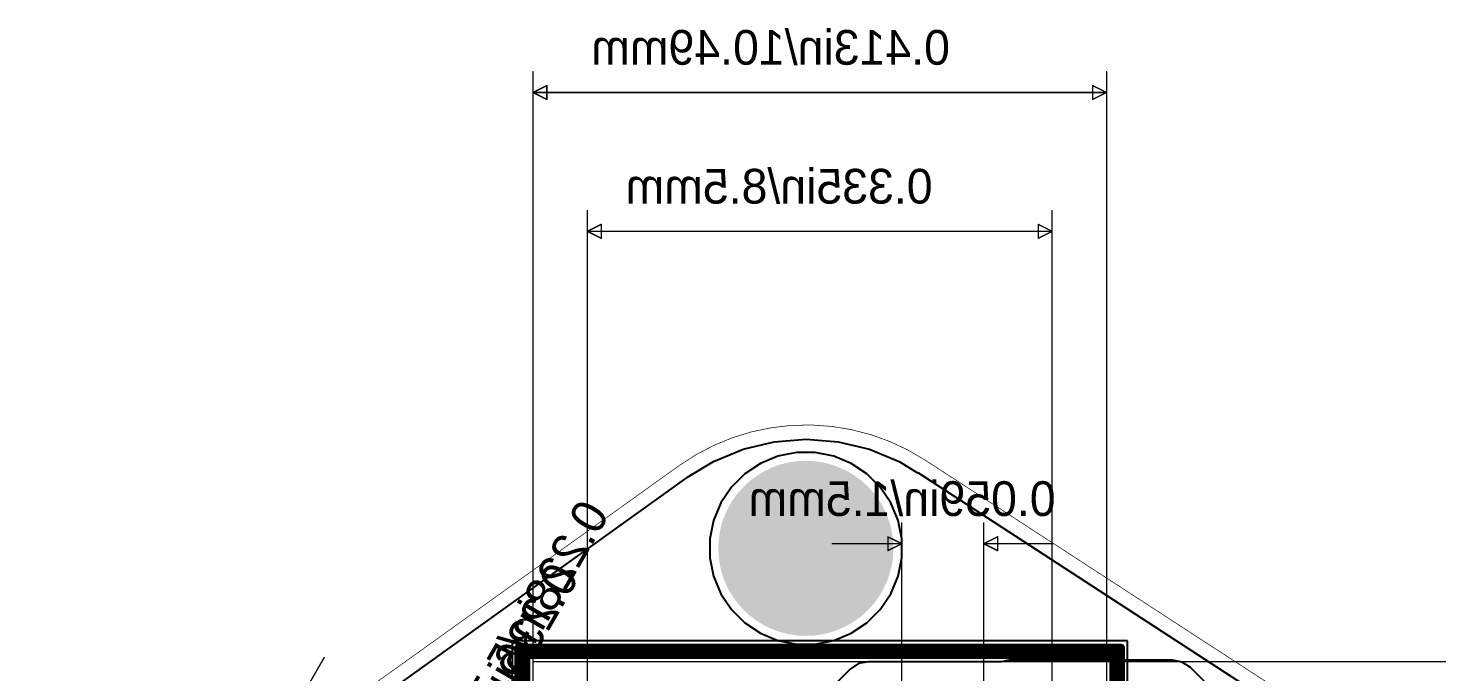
# Model space of a CAD drawing. Header units: millimetres. Extents: x 44.3 to 117.6, y 98.8 to 161.5.
# Drawn here: x 66.04 to 91.8, y 149.76 to 161.53 of the extents above; entities that cross this region are included whole.
import ezdxf

# ---------------------------------------------------------------- set-up
doc = ezdxf.new("R2010")
doc.units = ezdxf.units.MM
for name, color, linetype in [('BottomLayer', 5, 'Continuous'), ('BottomOverlay', 54, 'Continuous'), ('BottomSolder', 6, 'Continuous'), ('KeepOutLayer', 6, 'Continuous'), ('Mechanical13', 56, 'Continuous'), ('Mechanical15', 56, 'Continuous'), ('Mechanical5', 56, 'Continuous'), ('Mechanical7', 56, 'Continuous'), ('MultiLayer', 9, 'Continuous'), ('PadHoleLayer', 156, 'Continuous'), ('TopLayer', 1, 'Continuous'), ('TopSolder', 216, 'Continuous')]:
    doc.layers.add(name, color=color, linetype=linetype)

# ---------------------------------------------------------------- blocks, each defined once
blk = doc.blocks.new('CONN_S5B_ZR_SM4A_TF_JST_B_5')
at = {"layer": 'BottomOverlay', "const_width": 0.152}
for points in [[(-2.372, 0.322), (-2.372, -5.926)], [(8.372, 0.322), (8.372, -5.926)], [(8.372, -5.926), (-2.372, -5.926)]]:
    blk.add_lwpolyline(points, dxfattribs=at)
at = {"layer": 'BottomOverlay', "const_width": 0.0762}
for points in [[(-2.41, -5.926, 1), (-2.334, -5.926, 1)], [(-2.41, -5.926, 1), (-2.334, -5.926, 1)], [(8.334, -5.926, 1), (8.41, -5.926, 1)], [(8.334, -5.926, 1), (8.41, -5.926, 1)]]:
    blk.add_lwpolyline(points, format="xyb", close=True, dxfattribs=at)
at = {"layer": 'Mechanical13', "const_width": 0.0254}
for points in [[(-2.245, 0.195), (-2.245, -5.799)], [(8.245, 0.195), (8.245, -5.799)], [(8.245, -5.799), (-2.245, -5.799)]]:
    blk.add_lwpolyline(points, dxfattribs=at)
at = {"layer": 'Mechanical13', "const_width": 0.0127}
for points in [[(-2.251, -5.799, 1), (-2.239, -5.799, 1)], [(-2.251, -5.799, 1), (-2.239, -5.799, 1)], [(8.239, -5.799, 1), (8.251, -5.799, 1)], [(8.239, -5.799, 1), (8.251, -5.799, 1)]]:
    blk.add_lwpolyline(points, format="xyb", close=True, dxfattribs=at)
at = {"layer": 'Mechanical15'}
for p, q in [((-2.507, -6.053), (-2.507, 1.753)), ((8.507, 1.753), (8.507, -6.053)), ((8.507, -6.053), (-2.507, -6.053))]:
    blk.add_line(p, q, dxfattribs=at)
at = {"layer": 'Mechanical15', "const_width": 0.152}
for points in [[(-2.507, 1.753), (-2.507, -6.053)], [(8.507, 1.753), (8.507, -6.053)], [(8.507, -6.053), (-2.507, -6.053)]]:
    blk.add_lwpolyline(points, dxfattribs=at)
at = {"layer": 'Mechanical15', "const_width": 0.0762}
for points in [[(-2.545, -6.053, 1), (-2.469, -6.053, 1)], [(-2.545, -6.053, 1), (-2.469, -6.053, 1)], [(8.469, -6.053, 1), (8.545, -6.053, 1)], [(8.469, -6.053, 1), (8.545, -6.053, 1)]]:
    blk.add_lwpolyline(points, format="xyb", close=True, dxfattribs=at)
at = {"layer": 'Mechanical5'}
for p, q in [((-2.626, 0.576), (-2.626, -6.18)), ((8.626, -6.18), (8.626, 0.576)), ((-2.626, -6.18), (8.626, -6.18))]:
    blk.add_line(p, q, dxfattribs=at)
at = {"layer": 'Mechanical7', "const_width": 0.0254}
for points in [[(0, 0), (0, -8.339)], [(1.5, 0), (1.5, -8.339)], [(-1.25, -3.902), (-1.25, -14.054)], [(7.25, -3.902), (7.25, -14.054)], [(-2.245, -5.799), (-13.048, -5.799)], [(-2.245, -5.799), (-11.778, -5.799)], [(-2.245, -5.799), (-2.245, -16.594)], [(8.245, -5.799), (8.245, -16.594)], [(0, -7.958), (-1.27, -7.958)], [(-0.254, -7.831), (-0.254, -8.085)], [(0, -7.958), (-0.254, -7.831)], [(0, -7.958), (-0.254, -8.085)], [(1.754, -7.831), (1.5, -7.958)], [(1.754, -8.085), (1.5, -7.958)], [(2.77, -7.958), (1.5, -7.958)], [(1.754, -7.831), (1.754, -8.085)], [(-0.996, -13.546), (-1.25, -13.673)], [(-0.996, -13.546), (-0.996, -13.8)], [(6.996, -13.546), (6.996, -13.8)], [(7.25, -13.673), (6.996, -13.546)], [(-0.996, -13.8), (-1.25, -13.673)], [(7.25, -13.673), (-1.25, -13.673)], [(7.25, -13.673), (6.996, -13.8)], [(-1.991, -16.086), (-2.245, -16.213)], [(-1.991, -16.34), (-2.245, -16.213)], [(8.245, -16.213), (-2.245, -16.213)], [(-1.991, -16.086), (-1.991, -16.34)], [(7.991, -16.086), (7.991, -16.34)], [(8.245, -16.213), (7.991, -16.086)], [(8.245, -16.213), (7.991, -16.34)]]:
    blk.add_lwpolyline(points, dxfattribs=at)
at = {"layer": 'Mechanical7', "const_width": 0.0127}
for points in [[(-2.251, -5.799, 1), (-2.239, -5.799, 1)], [(-2.251, -5.799, 1), (-2.239, -5.799, 1)], [(-2.251, -5.799, 1), (-2.239, -5.799, 1)], [(8.239, -5.799, 1), (8.251, -5.799, 1)], [(-1.276, -7.958, 1), (-1.264, -7.958, 1)], [(-0.26, -7.831, 1), (-0.248, -7.831, 1)], [(-0.26, -7.831, 1), (-0.248, -7.831, 1)], [(-0.006, -7.958, 1), (0.006, -7.958, 1)], [(-0.006, -7.958, 1), (0.006, -7.958, 1)], [(-0.006, -7.958, 1), (0.006, -7.958, 1)], [(1.494, -7.958, 1), (1.506, -7.958, 1)], [(1.494, -7.958, 1), (1.506, -7.958, 1)], [(1.494, -7.958, 1), (1.506, -7.958, 1)], [(1.748, -7.831, 1), (1.76, -7.831, 1)], [(1.748, -7.831, 1), (1.76, -7.831, 1)], [(2.764, -7.958, 1), (2.776, -7.958, 1)], [(-0.26, -8.085, 1), (-0.248, -8.085, 1)], [(-0.26, -8.085, 1), (-0.248, -8.085, 1)], [(1.748, -8.085, 1), (1.76, -8.085, 1)], [(1.748, -8.085, 1), (1.76, -8.085, 1)], [(-0.006, -8.339, 1), (0.006, -8.339, 1)], [(1.494, -8.339, 1), (1.506, -8.339, 1)], [(-1.002, -13.546, 1), (-0.99, -13.546, 1)], [(-1.002, -13.546, 1), (-0.99, -13.546, 1)], [(6.99, -13.546, 1), (7.002, -13.546, 1)], [(6.99, -13.546, 1), (7.002, -13.546, 1)], [(-1.256, -13.673, 1), (-1.244, -13.673, 1)], [(-1.256, -13.673, 1), (-1.244, -13.673, 1)], [(-1.256, -13.673, 1), (-1.244, -13.673, 1)], [(-1.002, -13.8, 1), (-0.99, -13.8, 1)], [(-1.002, -13.8, 1), (-0.99, -13.8, 1)], [(6.99, -13.8, 1), (7.002, -13.8, 1)], [(6.99, -13.8, 1), (7.002, -13.8, 1)], [(7.244, -13.673, 1), (7.256, -13.673, 1)], [(7.244, -13.673, 1), (7.256, -13.673, 1)], [(7.244, -13.673, 1), (7.256, -13.673, 1)], [(-1.256, -14.054, 1), (-1.244, -14.054, 1)], [(7.244, -14.054, 1), (7.256, -14.054, 1)], [(-2.251, -16.213, 1), (-2.239, -16.213, 1)], [(-2.251, -16.213, 1), (-2.239, -16.213, 1)], [(-2.251, -16.213, 1), (-2.239, -16.213, 1)], [(-1.997, -16.086, 1), (-1.985, -16.086, 1)], [(-1.997, -16.086, 1), (-1.985, -16.086, 1)], [(7.985, -16.086, 1), (7.997, -16.086, 1)], [(7.985, -16.086, 1), (7.997, -16.086, 1)], [(8.239, -16.213, 1), (8.251, -16.213, 1)], [(8.239, -16.213, 1), (8.251, -16.213, 1)], [(8.239, -16.213, 1), (8.251, -16.213, 1)], [(-1.997, -16.34, 1), (-1.985, -16.34, 1)], [(-1.997, -16.34, 1), (-1.985, -16.34, 1)], [(7.985, -16.34, 1), (7.997, -16.34, 1)], [(7.985, -16.34, 1), (7.997, -16.34, 1)], [(-2.251, -16.594, 1), (-2.239, -16.594, 1)], [(8.239, -16.594, 1), (8.251, -16.594, 1)]]:
    blk.add_lwpolyline(points, format="xyb", close=True, dxfattribs=at)
at = {"layer": 'Mechanical7', "text_generation_flag": 2}
for s, p in [('0.059in/1.5mm', (-1.314, -8.466)), ('0.335in/8.5mm', (0.936, -14.181)), ('0.413in/10.49mm', (0.619, -16.721))]:
    blk.add_text(s, height=0.635, rotation=180, dxfattribs=at).set_placement(p)
blk = doc.blocks.new('CONN_S5B_ZR_SM4A_TF_JST_B_11')
at = {"layer": 'Mechanical7', "const_width": 0.0254}
blk.add_lwpolyline([(-2.245, -5.799), (-13.048, -5.799)], dxfattribs=at)
at = {"layer": 'Mechanical7', "const_width": 0.0127}
blk.add_lwpolyline([(-13.055, -5.799, 1), (-13.042, -5.799, 1)], format="xyb", close=True, dxfattribs=at)
at = {"layer": 'Mechanical7', "text_generation_flag": 2}
for s, p in [('0.228in/5.799mm', (-17.938, -2.582)), ('0.236in/5.994mm', (-16.668, -2.484))]:
    blk.add_text(s, height=0.635, rotation=-180, dxfattribs=at).set_placement(p)

msp = doc.modelspace()

# ---------------------------------------------------------------- hatches: boundary and pattern name
at = {"layer": 'BottomLayer'}
h = msp.add_hatch(color=5, dxfattribs=at)
edge = h.paths.add_edge_path()
edge.add_arc((80.264, 152.019), 1.5, 0, 360)
at = {"layer": 'BottomSolder'}
h = msp.add_hatch(color=6, dxfattribs=at)
edge = h.paths.add_edge_path()
edge.add_arc((80.264, 152.019), 1.602, 0, 360)
at = {"layer": 'MultiLayer'}
h = msp.add_hatch(color=9, dxfattribs=at)
edge = h.paths.add_edge_path()
edge.add_arc((80.264, 152.019), 1.5, 0, 360)
at = {"layer": 'PadHoleLayer'}
h = msp.add_hatch(color=156, dxfattribs=at)
edge = h.paths.add_edge_path()
edge.add_arc((80.264, 152.019), 1.5, 0, 360)
at = {"layer": 'TopLayer'}
h = msp.add_hatch(color=1, dxfattribs=at)
edge = h.paths.add_edge_path()
edge.add_arc((80.264, 152.019), 1.5, 0, 360)
at = {"layer": 'TopSolder'}
h = msp.add_hatch(color=216, dxfattribs=at)
edge = h.paths.add_edge_path()
edge.add_arc((80.264, 152.019), 1.602, 0, 360)

# ---------------------------------------------------------------- linework, layer by layer
at = {"layer": 'BottomLayer'}
for p, q in [((78.573, 153.608), (79.115, 153.832)), ((79.115, 153.832), (79.686, 153.969)), ((79.686, 153.969), (80.27, 154.015)), ((80.27, 154.015), (80.855, 153.969)), ((80.855, 153.969), (81.426, 153.832)), ((81.426, 153.832), (81.968, 153.608)), ((78.101, 153.318), (78.573, 153.608)), ((79.433, 153.573), (79.146, 153.381)), ((79.752, 153.706), (79.433, 153.573)), ((80.091, 153.773), (79.752, 153.706)), ((80.437, 153.773), (80.091, 153.773)), ((80.776, 153.706), (80.437, 153.773)), ((81.095, 153.573), (80.776, 153.706)), ((81.382, 153.381), (81.095, 153.573)), ((81.968, 153.608), (82.303, 153.402)), ((71.669, 148.711), (78.096, 153.313)), ((78.096, 153.313), (78.101, 153.318)), ((79.146, 153.381), (78.902, 153.137)), ((81.626, 153.137), (81.382, 153.381)), ((82.303, 153.402), (82.312, 153.404)), ((82.303, 153.402), (82.303, 153.402)), ((82.303, 153.402), (82.303, 153.402)), ((82.312, 153.404), (88.854, 149.149)), ((78.902, 153.137), (78.71, 152.85)), ((81.818, 152.85), (81.626, 153.137)), ((78.71, 152.85), (78.577, 152.531)), ((81.951, 152.531), (81.818, 152.85)), ((78.577, 152.531), (78.51, 152.192)), ((82.018, 152.192), (81.951, 152.531)), ((78.51, 152.192), (78.51, 151.846)), ((82.018, 151.846), (82.018, 152.192)), ((78.51, 151.846), (78.577, 151.507)), ((81.951, 151.507), (82.018, 151.846)), ((78.577, 151.507), (78.71, 151.188)), ((81.818, 151.188), (81.951, 151.507)), ((78.71, 151.188), (78.902, 150.901)), ((81.626, 150.901), (81.818, 151.188)), ((78.902, 150.901), (79.146, 150.657)), ((81.382, 150.657), (81.626, 150.901)), ((79.146, 150.657), (79.433, 150.465)), ((79.433, 150.465), (79.752, 150.332)), ((80.776, 150.332), (81.095, 150.465)), ((81.095, 150.465), (81.382, 150.657)), ((79.752, 150.332), (80.091, 150.265)), ((80.091, 150.265), (80.437, 150.265)), ((80.437, 150.265), (80.776, 150.332)), ((81.407, 149.945), (81.229, 149.91)), ((83.838, 149.945), (81.407, 149.945)), ((83.982, 149.974), (83.838, 149.945)), ((86.967, 149.974), (83.982, 149.974)), ((87.145, 149.938), (86.967, 149.974)), ((81.077, 149.809), (77.341, 146.072)), ((81.229, 149.91), (81.077, 149.809)), ((87.296, 149.837), (87.145, 149.938)), ((90.077, 147.057), (87.296, 149.837))]:
    msp.add_line(p, q, dxfattribs=at)
at = {"layer": 'KeepOutLayer', "const_width": 0.0127}
msp.add_lwpolyline([(77.942, 153.529, -0.308794), (82.451, 153.63)], format="xyb", dxfattribs=at)
for points in [[(82.451, 153.63), (88.999, 149.372)], [(71.515, 148.927), (77.942, 153.529)]]:
    msp.add_lwpolyline(points, dxfattribs=at)
at = {"layer": 'KeepOutLayer', "const_width": 0.00635}
for points in [[(82.448, 153.63, 1), (82.454, 153.63, 1)], [(82.448, 153.63, 1), (82.454, 153.63, 1)], [(77.939, 153.529, 1), (77.945, 153.529, 1)], [(77.939, 153.529, 1), (77.945, 153.529, 1)]]:
    msp.add_lwpolyline(points, format="xyb", close=True, dxfattribs=at)
at = {"layer": 'TopLayer'}
for p, q in [((78.573, 153.608), (79.115, 153.832)), ((79.115, 153.832), (79.686, 153.969)), ((79.686, 153.969), (80.27, 154.015)), ((80.27, 154.015), (80.855, 153.969)), ((80.855, 153.969), (81.426, 153.832)), ((81.426, 153.832), (81.968, 153.608)), ((78.101, 153.318), (78.573, 153.608)), ((79.433, 153.573), (79.146, 153.381)), ((79.752, 153.706), (79.433, 153.573)), ((80.091, 153.773), (79.752, 153.706)), ((80.437, 153.773), (80.091, 153.773)), ((80.776, 153.706), (80.437, 153.773)), ((81.095, 153.573), (80.776, 153.706)), ((81.382, 153.381), (81.095, 153.573)), ((81.968, 153.608), (82.303, 153.402)), ((71.669, 148.711), (78.096, 153.313)), ((78.096, 153.313), (78.101, 153.318)), ((79.146, 153.381), (78.902, 153.137)), ((81.626, 153.137), (81.382, 153.381)), ((82.303, 153.402), (82.312, 153.404)), ((82.303, 153.402), (82.303, 153.402)), ((82.303, 153.402), (82.303, 153.402)), ((82.312, 153.404), (88.854, 149.149)), ((78.902, 153.137), (78.71, 152.85)), ((81.818, 152.85), (81.626, 153.137)), ((78.71, 152.85), (78.577, 152.531)), ((81.951, 152.531), (81.818, 152.85)), ((78.577, 152.531), (78.51, 152.192)), ((82.018, 152.192), (81.951, 152.531)), ((78.51, 152.192), (78.51, 151.846)), ((82.018, 151.846), (82.018, 152.192)), ((78.51, 151.846), (78.577, 151.507)), ((81.951, 151.507), (82.018, 151.846)), ((78.577, 151.507), (78.71, 151.188)), ((81.818, 151.188), (81.951, 151.507)), ((78.71, 151.188), (78.902, 150.901)), ((81.626, 150.901), (81.818, 151.188)), ((78.902, 150.901), (79.146, 150.657)), ((81.382, 150.657), (81.626, 150.901)), ((79.146, 150.657), (79.433, 150.465)), ((79.433, 150.465), (79.752, 150.332)), ((80.776, 150.332), (81.095, 150.465)), ((81.095, 150.465), (81.382, 150.657)), ((79.752, 150.332), (80.091, 150.265)), ((80.091, 150.265), (80.437, 150.265)), ((80.437, 150.265), (80.776, 150.332))]:
    msp.add_line(p, q, dxfattribs=at)

# ---------------------------------------------------------------- block references
for name, p, rotation in [('CONN_S5B_ZR_SM4A_TF_JST_B_5', (83.518, 144.145), 180), ('CONN_S5B_ZR_SM4A_TF_JST_B_11', (69.953, 135.821), 240)]:
    msp.add_blockref(name, p, dxfattribs=dict(rotation=rotation))

doc.saveas('drawing.dxf')
